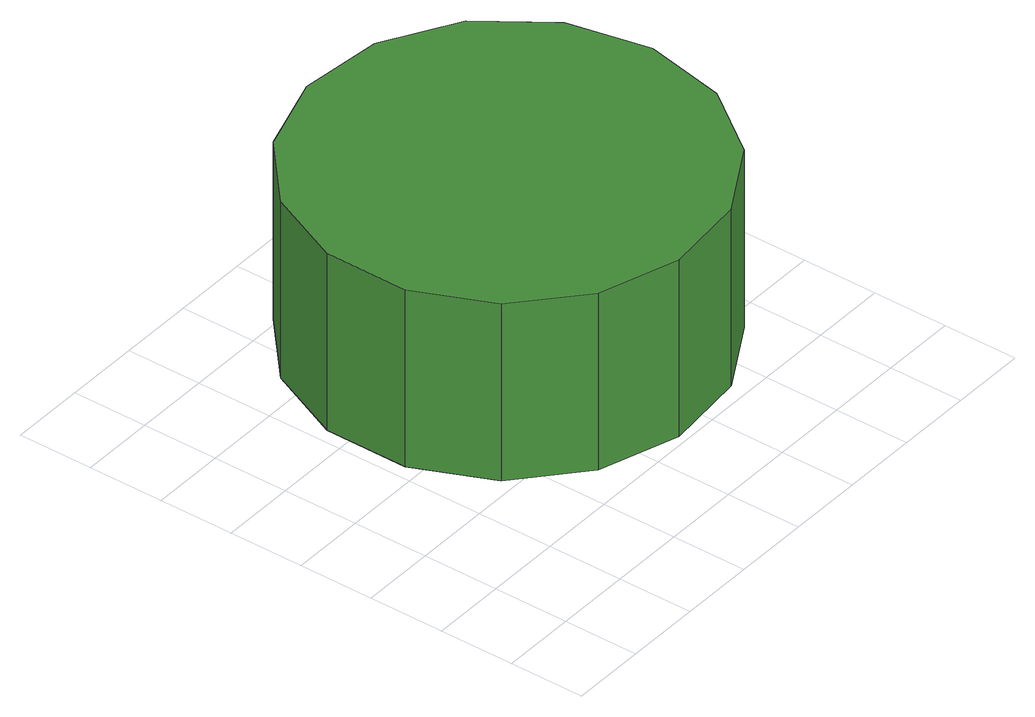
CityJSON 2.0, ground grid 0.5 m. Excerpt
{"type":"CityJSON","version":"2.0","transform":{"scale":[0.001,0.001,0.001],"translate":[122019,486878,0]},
"CityObjects":{
"tree1":{"type":"SolitaryVegetationObject","attributes":{"function":"something"},"geometry":[{"type":"MultiSurface","lod":"1","boundaries":[[[0,1,2,3,4,5,6,7,8,9,10,11,12,13,14]],[[15,16,17,18,19,20,21,22,23,24,25,26,27,28,29]],[[0,29,28,1]],[[1,28,27,2]],[[2,27,26,3]],[[3,26,25,4]],[[4,25,24,5]],[[5,24,23,6]],[[6,23,22,7]],[[7,22,21,8]],[[8,21,20,9]],[[9,20,19,10]],[[10,19,18,11]],[[11,18,17,12]],[[12,17,16,13]],[[13,16,15,14]],[[14,15,29,0]]]}]}
},
"vertices":[
[3241,1879,2190],[3126,2423,2190],[2799,2872,2190],[2318,3150,2190],[1765,3208,2190],[1236,3037,2190],[823,2665,2190],[597,2157,2190],[597,1601,2190],[823,1093,2190],[1236,721,2190],[1765,550,2190],[2318,608,2190],[2799,886,2190],[3126,1335,2190],[3126,1335,940],[2799,886,940],[2318,608,940],[1765,550,940],[1236,721,940],[823,1093,940],[597,1601,940],[597,2157,940],[823,2665,940],[1236,3037,940],[1765,3208,940],[2318,3150,940],[2799,2872,940],[3126,2423,940],[3241,1879,940]
]}
